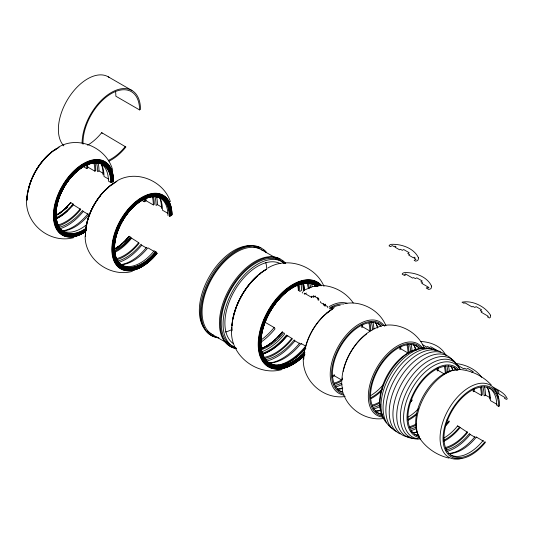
<?xml version="1.0" encoding="UTF-8"?>
<svg xmlns="http://www.w3.org/2000/svg" width="534" height="534" viewBox="0 0 534 534"><rect width="100%" height="100%" fill="white"/><g stroke="black" fill="none" stroke-linecap="round" stroke-linejoin="round"><path stroke-width="0.8" d="M27.781 192.026C20.105 219.367 47.266 244.859 73.899 237.603M304.547 351.072C297.518 375.689 320.54 400.153 345.151 396.495M326.321 313.365L334.291 307.551M83.05 144.247A39.997 23.089 -60 0 1 110.558 94.024A39.997 23.089 -60 0 1 139.574 109.917L140.489 109.39A41.285 23.836 -60 0 0 111.292 92.536A41.285 23.836 -60 0 0 82.102 143.099M84.365 165.607A38.702 22.348 -60 0 1 84.399 167.235L86.788 168.611L87.703 168.083A39.997 23.089 -60 0 0 87.549 164.766M87.616 164.445A41.285 23.836 -60 0 1 87.703 167.035L94.878 171.174L95.793 170.653A42.573 24.577 -60 0 0 94.945 162.937M103.089 173.283L98.984 170.913L97.615 171.701A42.573 24.577 -60 0 0 96.594 163.297M142.852 200.978L144.207 201.759L146.029 200.711L153.331 204.922L154.239 204.395A42.573 24.577 -60 0 0 153.392 196.686M161.542 207.025L157.437 204.656L156.068 205.45A42.573 24.577 -60 0 0 155.04 197.046M369.962 323.05A41.285 23.836 -60 0 1 370.77 330.459L369.855 330.987L362.679 326.841L361.765 327.369A38.702 22.348 -60 0 0 361.685 324.946M407.883 344.31A41.285 23.836 -60 0 1 408.877 352.46L407.969 352.987L400.787 348.842L399.879 349.369A38.702 22.348 -60 0 0 399.792 346.946M434.85 350.718L436.218 349.93L430.744 346.773L429.376 347.561L427.554 346.506L426.639 347.033L422.334 344.55M444.608 374.14L438.147 370.416L437.239 370.943A38.702 22.348 -60 0 0 437.152 368.52M471.876 372.432L473.244 371.644L467.771 368.48L466.402 369.268L464.58 368.22L463.666 368.747L456.49 364.602M481.267 386.676A41.285 23.836 -60 0 1 482.262 394.826L481.348 395.354L474.172 391.208L473.257 391.736A38.702 22.348 -60 0 0 473.177 389.313M490.245 397.857L485.453 395.093L484.084 395.881A41.285 23.836 -60 0 0 483.09 387.731M498.683 406.414L499.597 405.887A39.997 23.089 -60 0 0 466.402 392.891A39.997 23.089 -60 0 0 444.742 448.727A39.997 23.089 -60 0 0 485.453 442.332L484.999 441.685A38.702 22.348 -60 0 1 445.596 447.872A38.702 22.348 -60 0 1 466.562 393.838A38.702 22.348 -60 0 1 498.683 406.414L496.74 405.293A38.702 22.348 -60 0 0 489.338 387.958M58.4 147.217C78.465 135.022 107.147 147.978 112.721 170.353M116.846 180.959C136.083 169.291 163.517 180.666 170.366 201.632M267.768 268.088C287.105 256.093 315.32 265.578 323.984 286.331M304.186 290.176L312.156 286.785L314.693 286.251M372.398 329.558L380.368 326.167M132.345 271.345C110.178 277.707 84.619 259.337 85.146 235.868M282.079 369.521C258.009 376.563 230.628 356.305 231.496 330.906M344.797 303.626C361.304 300.328 379.761 310.134 385.955 325.813M382.911 325.633C399.692 322.269 418.389 332.462 424.39 348.528M384.039 418.422C367.125 421.259 348.949 410.165 343.469 393.945M420.351 341.46C429.843 341.8 441.418 345.885 445.563 355.063M455.916 363.534C465.621 364.535 475.941 369.201 481.675 377.298M322.463 285.476C334.705 286.244 346.272 292.786 353.228 302.898M449.014 458.112C437.56 455.535 427.127 448.694 420.305 439.168A41.605 24.023 -60 0 1 424.977 395.46A41.605 24.023 -60 0 1 460.488 369.561C472.156 370.709 483.29 376.33 491.253 384.954M493.129 387.157C498.315 390.194 504.904 392.931 507.3 398.865L506.386 399.392L504.443 398.271L505.358 397.743L498.175 393.598L499.09 393.071L497.267 392.023L498.636 391.228L494.531 388.859M108.215 76.796L131.938 90.486M139.574 109.917L115.858 96.22A39.997 23.089 -60 0 0 115.504 91.307M87.576 145.201A39.997 23.089 -60 0 0 101.714 132.666L125.89 147.01A41.285 23.836 -60 0 1 109.009 161.168M261.253 249.598L275.991 258.109M108.309 178.93L104.003 176.44A41.285 23.836 -60 0 0 101.266 163.771M167.763 213.253L162.449 210.189A41.285 23.836 -60 0 0 159.346 196.846M312.944 296.47A39.997 23.089 -60 0 0 311.476 297.278L304.3 293.133L304.3 294.187A38.702 22.348 -60 0 1 306.436 293.046M496.934 404.351L490.472 400.62A39.997 23.089 -60 0 0 487.081 387.077M56.47 218.593A39.997 23.089 -60 0 0 73.565 204.529L70.715 202.499A38.702 22.348 -60 0 1 55.609 215.416M116.345 259.851A42.573 24.577 -60 0 0 139.187 243.19C136.097 240.607 132.132 238.972 129.168 236.248A38.702 22.348 -60 0 1 115.484 248.377M443.948 438.02A38.702 22.348 -60 0 0 457.631 425.885L467.664 432.447A41.285 23.836 -60 0 1 445.516 448.607M448.767 453.439A39.997 23.089 -60 0 0 476.335 437.066L483.51 441.211L483.056 440.563A38.702 22.348 -60 0 1 450.656 454.955M58.586 225.909A42.573 24.577 -60 0 0 80.741 209.441L73.105 204.649A41.285 23.836 -60 0 1 71.563 206.504M153.825 251.254L147.858 247.809A41.285 23.836 -60 0 1 120.918 264.717M445.723 450.035A41.285 23.836 -60 0 0 469.493 433.501L470.174 434.476L474.966 437.239M59.721 227.157A42.573 24.577 -60 0 0 82.563 210.496L83.251 211.471L88.037 214.234M118.174 260.906A42.573 24.577 -60 0 0 141.016 244.245L141.697 245.219L146.49 247.983M264.797 322.129L274.142 327.522L275.05 328.817A49.015 28.295 -60 0 1 260.952 342.147M262.468 354.042A47.746 27.568 -60 0 0 287.379 335.559L292.392 338.836A49.035 28.309 -60 0 1 264.51 358.407M268.842 363.027A47.746 27.568 -60 0 0 301.063 343.455L305.622 346.085A47.74 27.561 -60 0 1 280.71 364.568M264.771 359.736A49.035 28.309 -60 0 0 294.221 339.891L294.901 340.866L299.694 343.629M332.188 377.004A39.997 23.089 -60 0 0 334.397 375.823L341.58 379.968L341.58 381.022A41.285 23.836 -60 0 1 334.024 384.233M212.232 334.511L226.97 343.015M476.335 437.066L476.789 437.713M457.631 425.885L458.085 426.532M447.031 419.764L447.485 420.412M411.614 399.319L412.074 399.966A39.997 23.089 -60 0 1 410.446 401.908M301.063 343.455L301.516 344.103M287.379 335.559L287.833 336.206M101.714 132.666L102.174 133.313M154.7 251.374L154.239 250.726A38.702 22.348 -60 0 1 121.205 264.771M89.866 214.715L89.405 214.061A41.285 23.836 -60 0 1 62.471 230.968M341.613 382.885L342.661 391.482M334.397 375.823L334.397 374.768A38.702 22.348 -60 0 1 332.261 375.909M327.776 307.744L327.776 306.69L320.6 302.544L320.6 301.49M318.771 300.442L318.771 298.86L313.298 295.696L313.298 297.278A41.285 23.836 -60 0 1 315.581 296.063M311.476 296.223L311.476 297.278M302.351 292.011L302.351 293.066M474.085 388.705A39.997 23.089 -60 0 1 474.172 391.208M460.034 427.654A39.997 23.089 -60 0 1 443.681 441.371M459.574 427.006A38.702 22.348 -60 0 1 443.754 440.276M480.386 387.457A39.997 23.089 -60 0 1 481.348 395.354M467.21 431.799A39.997 23.089 -60 0 1 445.75 447.452M484.411 386.563A43.221 24.951 -60 0 1 485.453 395.093M470.174 434.476A43.221 24.951 -60 0 1 446.985 451.39M487.168 387.07A41.285 23.836 -60 0 1 489.558 399.045M474.966 436.658A41.285 23.836 -60 0 1 448.8 453.52M461.87 458.366A41.605 24.023 -60 0 1 440.25 434.189A41.605 24.023 -60 0 1 468.451 387.804A41.605 24.023 -60 0 1 498.409 398.257M419.457 436.885A39.997 23.089 -60 0 1 422.02 398.457A39.997 23.089 -60 0 1 452.832 370.282M454.387 370.042A39.997 23.089 -60 0 1 458.085 369.975M438.06 367.913A39.997 23.089 -60 0 1 438.147 370.416M416.54 414.618A39.997 23.089 -60 0 1 408.397 420.198M444.361 366.664A39.997 23.089 -60 0 1 445.316 373.713M416.313 423.949A39.997 23.089 -60 0 1 409.725 426.653M445.243 365.883A41.285 23.836 -60 0 1 446.23 373.159M416.286 425.017A41.285 23.836 -60 0 1 409.491 427.807M447.071 366.931A41.285 23.836 -60 0 1 447.973 372.498M416.587 426.86A41.285 23.836 -60 0 1 411.314 428.862M448.393 365.763A43.221 24.951 -60 0 1 449.354 371.831M416.7 428.388A43.221 24.951 -60 0 1 410.96 430.591M416.954 413.176A38.702 22.348 -60 0 1 407.729 419.484M418.629 436.111A38.702 22.348 -60 0 1 416.26 389.693A38.702 22.348 -60 0 1 457.538 370.169M446.317 423.976A38.702 22.348 -60 0 0 448.974 420.885L449.434 421.533A39.997 23.089 -60 0 1 445.536 425.938M419.591 437.64A39.997 23.089 -60 0 1 415.298 389.873A39.997 23.089 -60 0 1 458.813 369.708M418.396 408.77A38.702 22.348 -60 0 1 407.923 417.221M451.15 366.271A41.285 23.836 -60 0 1 452.545 370.095M416.787 432.019A41.285 23.836 -60 0 1 412.782 432.727M451.056 366.277A39.997 23.089 -60 0 1 453.019 370.389M417.281 432.28A39.997 23.089 -60 0 1 412.742 432.64M420.825 438.915A42.253 24.397 -60 0 1 412.028 388.699A42.253 24.397 -60 0 1 460.154 369.455M418.215 439.001A43.721 25.245 -60 0 1 410.072 385.381A43.721 25.245 -60 0 1 460.014 369.341M414.044 438.407A44.849 25.892 -60 0 1 406.027 384.52A44.849 25.892 -60 0 1 456.704 364.522M453.319 367.158A38.702 22.348 -60 0 1 456.59 370.195M418.903 435.477A38.702 22.348 -60 0 1 414.638 434.162M412.195 432.56A38.702 22.348 -60 0 1 411.1 431.545M409.044 437.079A45.557 26.299 -60 0 1 402.369 382.411A45.557 26.299 -60 0 1 453.046 360.857M400.073 433.882A45.797 26.44 -60 0 1 399.045 379.721A45.797 26.44 -60 0 1 446.411 355.157M396.642 431.619A45.557 26.299 -60 0 1 394.639 379.467A45.557 26.299 -60 0 1 440.844 352.019M392.343 428.408A44.849 25.892 -60 0 1 392.343 376.624A44.849 25.892 -60 0 1 437.192 350.731M390.074 425.798A43.721 25.245 -60 0 1 388.845 425.004M386.603 423.021A43.721 25.245 -60 0 1 391.048 373.66A43.721 25.245 -60 0 1 431.812 349.116M383.886 418.863A42.253 24.397 -60 0 1 388.632 374.481A42.253 24.397 -60 0 1 424.697 348.175M380.608 409.838A39.997 23.089 -60 0 1 415.245 349.85M400.707 346.339A39.997 23.089 -60 0 1 400.787 348.842M381.596 390.855A39.997 23.089 -60 0 1 371.037 398.631M382.424 388.899A38.702 22.348 -60 0 1 370.369 397.91M407.001 345.091A39.997 23.089 -60 0 1 407.969 352.987M379.687 401.969A39.997 23.089 -60 0 1 372.372 405.086M379.687 403.023A41.285 23.836 -60 0 1 372.131 406.24M409.711 345.364A41.285 23.836 -60 0 1 410.666 351.786M380.755 404.505A41.285 23.836 -60 0 1 373.96 407.288M411.033 344.196A43.221 24.951 -60 0 1 412.068 351.899M380.789 406.067A43.221 24.951 -60 0 1 373.606 409.024M413.79 344.704A41.285 23.836 -60 0 1 415.539 350.03M380.909 410.005A41.285 23.836 -60 0 1 375.422 411.153M413.696 344.71A39.997 23.089 -60 0 1 416.126 350.357M380.709 410.546A39.997 23.089 -60 0 1 375.382 411.073M415.339 345.211A38.702 22.348 -60 0 1 419.23 348.629M382.304 413.997A38.702 22.348 -60 0 1 376.637 412.248M381.997 414.738A38.702 22.348 -60 0 1 378.579 368.674A38.702 22.348 -60 0 1 420.185 348.602M383.005 416.2A39.997 23.089 -60 0 1 377.939 368.306A39.997 23.089 -60 0 1 421.953 348.749M382.898 417.127A41.205 23.79 -60 0 1 376.864 367.686A41.205 23.79 -60 0 1 422.701 348.188M412.034 400.306A41.205 23.79 -60 0 1 410.492 402.155M341.894 381.142A41.205 23.79 -60 0 1 372.552 329.845M342.294 379.601A39.997 23.089 -60 0 1 342.361 378.012M343.249 371.37A39.997 23.089 -60 0 1 356.425 343.936M356.959 343.282A39.997 23.089 -60 0 1 366.538 334.05M383.732 384.153A38.702 22.348 -60 0 1 370.569 395.647M375.682 322.696A41.285 23.836 -60 0 1 377.431 328.023M342.801 388.004A41.285 23.836 -60 0 1 337.314 389.152M343.162 392.537A38.702 22.348 -60 0 1 340.472 346.673A38.702 22.348 -60 0 1 381.536 326.074M343.355 393.898A39.997 23.089 -60 0 1 339.824 346.299A39.997 23.089 -60 0 1 382.811 325.56M343.976 395.033A41.205 23.79 -60 0 1 339.09 345.104A41.205 23.79 -60 0 1 384.593 326.187M372.919 322.189A43.221 24.951 -60 0 1 373.927 329.071M341.96 384.447A43.221 24.951 -60 0 1 335.492 387.016M368.894 323.09A39.997 23.089 -60 0 1 369.855 330.987M341.58 379.968A39.997 23.089 -60 0 1 334.257 383.078M377.231 323.203A38.702 22.348 -60 0 1 381.122 326.621M342.681 391.782A38.702 22.348 -60 0 1 338.529 390.241M305.301 348.589A39.997 23.089 -60 0 1 329.772 311.088M303.786 359.142A41.205 23.79 -60 0 1 332.922 308.672M371.117 321.775A41.285 23.836 -60 0 1 372.558 329.778M341.88 382.905A41.285 23.836 -60 0 1 335.846 385.288M362.639 325.166A39.997 23.089 -60 0 1 362.679 326.841M375.589 322.71A39.997 23.089 -60 0 1 377.792 327.582M342.594 388.545A39.997 23.089 -60 0 1 337.274 389.072M329.251 306.549A41.205 23.79 -60 0 1 346.993 303.265M343.863 304.026A39.997 23.089 -60 0 0 329.718 307.811L329.718 308.866A38.702 22.348 -60 0 1 340.191 305.228M331.581 307.564A38.702 22.348 -60 0 1 331.667 309.987M332.488 306.957A39.997 23.089 -60 0 1 332.575 309.46M67.191 211.063A41.285 23.836 -60 0 1 56.23 218.806M93.884 163.024A41.285 23.836 -60 0 1 94.878 171.174M80.287 208.794A41.285 23.836 -60 0 1 58.133 224.954M98.096 162.85A44.509 25.699 -60 0 1 98.984 170.913M83.251 211.471A44.509 25.699 -60 0 1 60.088 228.686M100.966 163.257A42.573 24.577 -60 0 1 103.089 174.865M88.037 213.66A42.573 24.577 -60 0 1 61.877 230.968M101.647 164.198A38.702 22.348 -60 0 1 108.442 181.113L110.838 182.494A38.702 22.348 -60 0 0 82.603 167.209A38.702 22.348 -60 0 0 56.157 216.063A38.702 22.348 -60 0 0 86.067 228.252M86.902 224.427A38.702 22.348 -60 0 1 62.365 230.775M86.221 228.552A38.982 22.508 -60 0 1 56.097 216.27A38.982 22.508 -60 0 1 82.737 167.069A38.982 22.508 -60 0 1 111.172 182.461M86.361 228.846A39.282 22.682 -60 0 1 56.003 216.477A39.282 22.682 -60 0 1 82.843 166.895A39.282 22.682 -60 0 1 111.499 182.408M86.468 229.146A39.596 22.862 -60 0 1 55.87 216.677A39.596 22.862 -60 0 1 82.93 166.695A39.596 22.862 -60 0 1 111.813 182.328M86.561 229.44A39.923 23.049 -60 0 1 55.71 216.864A39.923 23.049 -60 0 1 82.99 166.468A39.923 23.049 -60 0 1 112.113 182.234M86.428 230.147A40.597 23.443 -60 0 1 55.276 217.031A40.597 23.443 -60 0 1 83.104 165.907A40.597 23.443 -60 0 1 112.641 181.987M86.421 230.641A41.278 23.83 -60 0 1 54.742 217.311A41.278 23.83 -60 0 1 83.037 165.333A41.278 23.83 -60 0 1 113.068 181.68M85.654 231.482A41.919 24.204 -60 0 1 54.108 217.024A41.919 24.204 -60 0 1 83.077 164.592A41.919 24.204 -60 0 1 113.368 181.326M85.553 231.649A42.219 24.377 -60 0 1 53.78 217.091A42.219 24.377 -60 0 1 82.957 164.285A42.219 24.377 -60 0 1 113.462 181.139M85.427 231.789A42.5 24.537 -60 0 1 53.447 217.138A42.5 24.537 -60 0 1 82.817 163.978A42.5 24.537 -60 0 1 113.522 180.946M86.642 165.4A38.702 22.348 -60 0 1 86.788 168.611M73.105 203.881A38.702 22.348 -60 0 1 56.571 217.492M26.987 199.629A42.5 24.537 -60 0 1 59.167 147.19M27.134 199.996A41.919 24.204 -60 0 1 27.247 196.959M27.481 194.59A41.919 24.204 -60 0 1 27.988 191.366M28.148 190.558A41.919 24.204 -60 0 1 58.319 147.811M27.04 200.19A42.219 24.377 -60 0 1 27.221 196.338M27.388 194.736A42.219 24.377 -60 0 1 56.898 148.479M28.429 190.351A41.278 23.83 -60 0 1 40.043 164.626M41.031 163.304A41.278 23.83 -60 0 1 50.917 153.031M54.722 150.261A41.278 23.83 -60 0 1 55.99 149.467M67.424 206.671A39.923 23.049 -60 0 1 63.926 210.062M61.31 212.232A39.923 23.049 -60 0 1 57.959 214.588M70.688 202.746A39.596 22.862 -60 0 1 69.08 204.669M67.404 206.518A39.596 22.862 -60 0 1 56.684 215.162M70.668 202.646A39.282 22.682 -60 0 1 56.778 214.962M70.675 202.56A38.982 22.508 -60 0 1 56.898 214.781M67.825 206.765A40.597 23.443 -60 0 1 65.649 208.968M308.085 282.927A49.035 28.309 -60 0 1 309.326 288.293M306.883 282.793A47.746 27.568 -60 0 1 308.305 288.2M291.938 338.189A47.746 27.568 -60 0 1 263.796 357.426M309.653 283.227A49.035 28.309 -60 0 1 310.888 287.773M311.696 284.355A50.97 29.43 -60 0 1 312.19 286.504M294.901 340.866A50.97 29.43 -60 0 1 267.554 360.81M314.226 284.221A49.035 28.309 -60 0 1 315.127 286.384M299.694 343.055A49.035 28.309 -60 0 1 268.702 363.073M314.259 284.368A47.746 27.568 -60 0 1 315.374 286.518M317.87 297.451A47.746 27.568 -60 0 1 317.944 299.948M314.7 284.942A45.156 26.073 -60 0 1 316.522 286.324M323.37 303.499A45.156 26.073 -60 0 1 323.404 305.221M305.875 348.248A45.156 26.073 -60 0 1 269.563 363.12M267.634 361.939A45.156 26.073 -60 0 1 264.297 358.694M309.787 282.88A45.156 26.073 -60 0 1 314.052 284.549M304.5 352.033A45.163 26.079 -60 0 1 264.684 358.107A45.163 26.079 -60 0 1 274.549 304.76A45.163 26.079 -60 0 1 316.689 286.144M324.739 304.28A45.163 26.079 -60 0 1 324.772 306.002M304.714 352.286A45.443 26.239 -60 0 1 264.504 358.16A45.443 26.239 -60 0 1 275.09 304.013A45.443 26.239 -60 0 1 317.583 286.451M325.072 304.233A45.443 26.239 -60 0 1 325.106 305.969M304.901 352.533A45.744 26.413 -60 0 1 264.43 358.447A45.744 26.413 -60 0 1 275.09 303.946A45.744 26.413 -60 0 1 317.863 286.271M325.4 304.166A45.744 26.413 -60 0 1 325.433 305.909M298.292 285.009A46.057 26.593 -60 0 1 298.473 286.691M282.339 332.141A46.057 26.593 -60 0 1 277.38 337.702M275.644 339.377A46.057 26.593 -60 0 1 272.58 342.054M271.285 343.075A46.057 26.593 -60 0 1 266.706 346.199M263.743 347.828A46.057 26.593 -60 0 1 261.42 348.876M298.159 285.229A45.744 26.413 -60 0 1 298.413 287.746M282.319 332.035A45.744 26.413 -60 0 1 261.54 348.655M298.065 285.45A45.443 26.239 -60 0 1 298.393 290.543M261.687 348.468A45.443 26.239 -60 0 0 282.326 331.954A45.163 26.079 -60 0 1 261.099 348.602M297.892 284.869A45.163 26.079 -60 0 1 298.339 290.736M298.967 284.095A45.163 26.079 -60 0 1 299.694 291.524L301.523 290.469A47.746 27.568 -60 0 0 301.002 283.988M261.707 349.663A45.163 26.079 -60 0 0 283.728 332.675L284.642 333.977A47.746 27.568 -60 0 1 261.166 351.999M302.544 283.541A47.746 27.568 -60 0 1 303.345 291.524M262.267 353.294A47.746 27.568 -60 0 0 286.464 335.032L286.918 335.679A49.035 28.309 -60 0 1 262.808 354.189M303.586 283.561A49.035 28.309 -60 0 1 304.247 290.136M303.285 283.334A47.746 27.568 -60 0 1 304.226 290.376M304.507 353.361A46.057 26.593 -60 0 1 264.136 358.421A46.057 26.593 -60 0 1 275.224 303.632A46.057 26.593 -60 0 1 318.124 286.057M304.654 353.601A46.385 26.78 -60 0 1 263.996 358.701A46.385 26.78 -60 0 1 275.164 303.519A46.385 26.78 -60 0 1 318.371 285.823M304.874 354.055A47.065 27.174 -60 0 1 263.482 358.975A47.065 27.174 -60 0 1 275.497 302.518A47.065 27.174 -60 0 1 319.405 285.803M304.787 354.649A47.74 27.561 -60 0 1 262.795 359.068A47.74 27.561 -60 0 1 275.811 301.37A47.74 27.561 -60 0 1 320.327 285.77M304.787 354.956A48.38 27.935 -60 0 1 262.081 359.175A48.38 27.935 -60 0 1 275.991 300.241A48.38 27.935 -60 0 1 321.121 285.75M304.173 355.637A48.681 28.108 -60 0 1 261.607 358.995A48.681 28.108 -60 0 1 275.945 299.808A48.681 28.108 -60 0 1 321.174 285.443M304.1 355.737A48.961 28.269 -60 0 1 261.153 358.841A48.961 28.269 -60 0 1 276.298 298.873A48.961 28.269 -60 0 1 321.768 285.777M231.816 330.88A48.961 28.269 -60 0 1 266.399 269.203M231.869 330.673A48.681 28.108 -60 0 1 231.863 327.482M231.936 325.954A48.681 28.108 -60 0 1 266.259 269.35M232.03 325.787A48.38 27.935 -60 0 1 232.23 323.457M232.53 321.081A48.38 27.935 -60 0 1 257.295 275.985M259.15 274.403A48.38 27.935 -60 0 1 266.146 269.523M233.385 317.677A47.74 27.561 -60 0 1 233.879 315.44M234.266 313.932A47.74 27.561 -60 0 1 236.756 306.329M237.049 305.575A47.74 27.561 -60 0 1 242.116 295.155M243.391 293.026A47.74 27.561 -60 0 1 252.255 281.264M253.343 280.096A47.74 27.561 -60 0 1 257.248 276.332M259.224 274.656A47.74 27.561 -60 0 1 260.565 273.595M279.162 364.982A47.74 27.561 -60 0 1 277.48 365.323M305.555 347.38A49.028 28.309 -60 0 1 289.381 361.732M286.484 363.327A49.028 28.309 -60 0 1 284.215 364.375M305.508 347.861A47.74 27.561 -60 0 1 283.06 364.635M282.386 332.268A46.385 26.78 -60 0 1 278.541 336.68M275.651 339.557A46.385 26.78 -60 0 1 271.252 343.282M269.283 344.724A46.385 26.78 -60 0 1 266.64 346.426M265.725 262.348A46.445 26.813 -60 0 1 266.78 269.083M231.869 329.551A46.445 26.813 -60 0 1 225.508 332.008M263.476 249.705A50.316 29.05 -60 0 1 266.172 252.555M218.039 337.375A50.316 29.05 -60 0 1 207.606 282.813A50.316 29.05 -60 0 1 260.986 247.956M218.953 337.902A50.316 29.05 -60 0 1 210.937 278.668A50.316 29.05 -60 0 1 266.586 252.462M235.908 347.861A49.015 28.295 -60 0 1 233.218 290.015A49.015 28.295 -60 0 1 284.655 263.429M234.086 346.806A49.015 28.302 -60 0 1 232.043 287.853A49.015 28.302 -60 0 1 283.941 263.402M236.535 348.749A50.303 29.043 -60 0 1 230.748 288.594A50.303 29.043 -60 0 1 285.737 263.529M282.032 260.292A50.309 29.043 -60 0 1 285.323 263.622M236.408 348.342A50.309 29.043 -60 0 1 227.05 293.293A50.309 29.043 -60 0 1 280.143 259.023M213.54 335.192A49.021 28.302 -60 0 1 212.232 277.9A49.021 28.302 -60 0 1 262.494 250.393M211.317 333.984A49.021 28.302 -60 0 1 207.259 330.686M253.937 246.942A49.021 28.302 -60 0 1 259.698 248.717M274.142 327.522A46.431 26.807 -60 0 1 261.019 339.984M233.204 343.536A46.431 26.807 -60 0 1 234.847 290.182A46.431 26.807 -60 0 1 280.263 263.582M229.854 344.657A49.015 28.302 -60 0 1 225.915 341.159M275.357 258.443A49.015 28.302 -60 0 1 279.496 260.138M203.981 327.823A49.021 28.302 -60 0 1 209.495 276.318A49.021 28.302 -60 0 1 251.34 245.8M156.996 253.27A41.919 24.204 -60 0 1 114.316 259.978A41.919 24.204 -60 0 1 137.024 201.452A41.919 24.204 -60 0 1 171.814 215.075M156.061 251.948A39.282 22.682 -60 0 1 116.072 258.229A39.282 22.682 -60 0 1 137.351 203.387A39.282 22.682 -60 0 1 169.945 216.15M155.841 251.728A38.982 22.508 -60 0 1 116.152 257.962A38.982 22.508 -60 0 1 137.271 203.541A38.982 22.508 -60 0 1 169.618 216.203M129.115 236.388A39.282 22.682 -60 0 1 115.231 248.704M129.135 236.495A39.596 22.862 -60 0 1 123.548 242.556M121.745 244.178A39.596 22.862 -60 0 1 115.798 248.517M156.442 252.362A39.923 23.049 -60 0 1 115.805 258.743A39.923 23.049 -60 0 1 137.425 203.007A39.923 23.049 -60 0 1 170.56 215.976M156.262 252.155A39.596 22.862 -60 0 1 115.951 258.489A39.596 22.862 -60 0 1 137.398 203.207A39.596 22.862 -60 0 1 170.259 216.076M85.507 236.549A42.5 24.537 -60 0 1 116.906 181.3M159.913 197.74A38.702 22.348 -60 0 1 167.923 215.456M120.591 264.39A38.702 22.348 -60 0 1 119.409 263.522M157.216 196.565A38.702 22.348 -60 0 1 159.272 197.393M159.412 197.006A42.573 24.577 -60 0 1 161.542 208.607M146.49 247.402A42.573 24.577 -60 0 1 121.145 264.597M156.549 196.599A44.509 25.699 -60 0 1 157.437 204.656M141.697 245.219A44.509 25.699 -60 0 1 118.535 262.434M152.337 196.772A41.285 23.836 -60 0 1 153.331 204.922M138.733 242.543A41.285 23.836 -60 0 1 116.586 258.696M145.942 198.121A41.285 23.836 -60 0 1 146.029 200.711M131.437 238.324A41.285 23.836 -60 0 1 114.556 252.482M145.034 198.728A39.997 23.089 -60 0 1 145.121 201.238M130.984 237.677A39.997 23.089 -60 0 1 114.63 251.394M144.127 199.336A38.702 22.348 -60 0 1 144.207 201.759M130.523 237.029A38.702 22.348 -60 0 1 114.703 250.299M156.943 253.416A42.5 24.537 -60 0 1 113.682 260.212A42.5 24.537 -60 0 1 136.697 200.877A42.5 24.537 -60 0 1 171.968 214.688M156.983 253.356A42.219 24.377 -60 0 1 114.002 260.105A42.219 24.377 -60 0 1 136.871 201.164A42.219 24.377 -60 0 1 171.908 214.882M156.923 253.043A41.278 23.83 -60 0 1 114.903 259.637A41.278 23.83 -60 0 1 137.265 202.012A41.278 23.83 -60 0 1 171.514 215.429M156.736 252.729A40.597 23.443 -60 0 1 115.404 259.224A40.597 23.443 -60 0 1 137.398 202.54A40.597 23.443 -60 0 1 171.094 215.736M155.601 251.507A38.702 22.348 -60 0 1 116.198 257.695A38.702 22.348 -60 0 1 137.165 203.661A38.702 22.348 -60 0 1 169.285 216.237M86.441 226.483A41.278 23.83 -60 0 1 86.722 224.887M86.875 224.093A41.278 23.83 -60 0 1 94.024 205.336M94.431 204.622A41.278 23.83 -60 0 1 100.479 195.778M105.278 190.444A41.278 23.83 -60 0 1 108.742 187.287M111.893 184.871A41.278 23.83 -60 0 1 113.168 184.003M85.7 230.701A41.919 24.204 -60 0 1 86.034 227.531M86.288 225.922A41.919 24.204 -60 0 1 112.647 184.023M113.942 183.175A41.919 24.204 -60 0 1 115.231 182.401M85.527 235.547A42.219 24.377 -60 0 1 116.752 181.447M129.188 236.622A39.923 23.049 -60 0 1 125.296 241.014M118.421 246.975A39.923 23.049 -60 0 1 115.738 248.744M129.128 236.308A38.982 22.508 -60 0 1 115.344 248.524M125.437 146.356A39.997 23.089 -60 0 1 108.342 160.42M63.846 145.882A41.285 23.836 -60 0 1 69.427 96.627A41.285 23.836 -60 0 1 109.517 77.65M490.519 315.214L490.299 317.456L489.384 317.984L487.442 316.862L488.356 316.335L481.174 312.19L482.089 311.662L480.266 310.614L481.635 309.82L476.161 306.663L474.793 307.451L472.964 306.396L472.056 306.923L464.874 302.778L463.966 303.305L462.017 302.184C472.37 300.161 484.992 306.256 490.519 315.214M418.496 257.835L418.215 259.577A3.057 1.769 0 0 1 415.532 261.126L414.164 260.345L415.986 259.297L414.164 258.242L415.078 257.715L414.17 257.188L413.256 257.715L408.697 255.078L409.611 254.551L407.789 253.496L409.157 252.709L403.684 249.545L402.316 250.339L400.487 249.285L399.579 249.812L395.013 247.175L395.928 246.648L395.013 246.121L394.105 246.648L392.276 245.593L390.454 246.648L389.092 245.867A3.057 1.769 0 0 1 391.776 244.318C401.782 243.991 414.057 248.297 418.496 257.835M431.579 286.117L431.292 287.859A3.057 1.769 0 0 1 428.608 289.408L426.219 288.033L427.133 287.506L428.041 288.033L428.956 287.506L421.78 283.36L422.688 282.833L420.865 281.778L422.234 280.991L416.76 277.827L415.392 278.621L413.57 277.567L412.655 278.094L405.48 273.949L404.565 274.476L405.48 275.003L404.565 275.531L402.175 274.149A3.057 1.769 0 0 1 404.859 272.6C414.858 272.273 427.133 276.585 431.579 286.117"/></g></svg>
